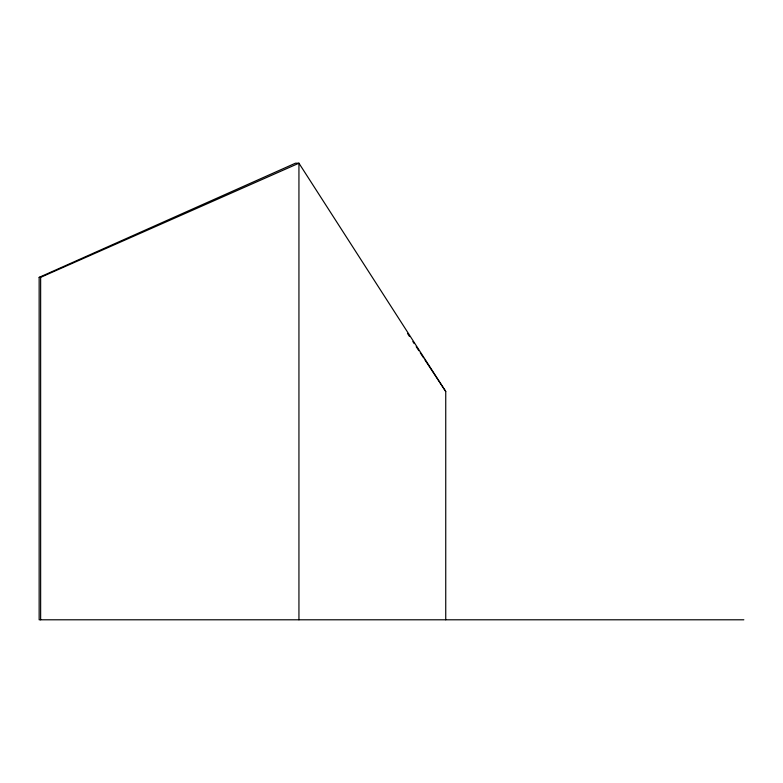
<?xml version="1.0" encoding="UTF-8"?>
<svg xmlns="http://www.w3.org/2000/svg" width="783" height="783" viewBox="0 0 783 783"><rect width="100%" height="100%" fill="white"/><g stroke="black" fill="none" stroke-linecap="round" stroke-linejoin="round"><path stroke-width="1.17" d="M298.94 619.793L298.94 163.207L295.436 163.207L39.15 277.348L39.15 619.793L743.85 619.793M445.742 619.793L445.742 391.5L298.94 163.207L40.638 277.348L39.15 277.348M407.493 333.411L409.499 336.465M412.856 341.564L414.197 343.6M416.213 346.654L418.895 350.735M420.236 352.771L423.593 357.87M424.934 359.906L445.742 391.5M40.638 277.348L40.638 619.793"/></g></svg>
